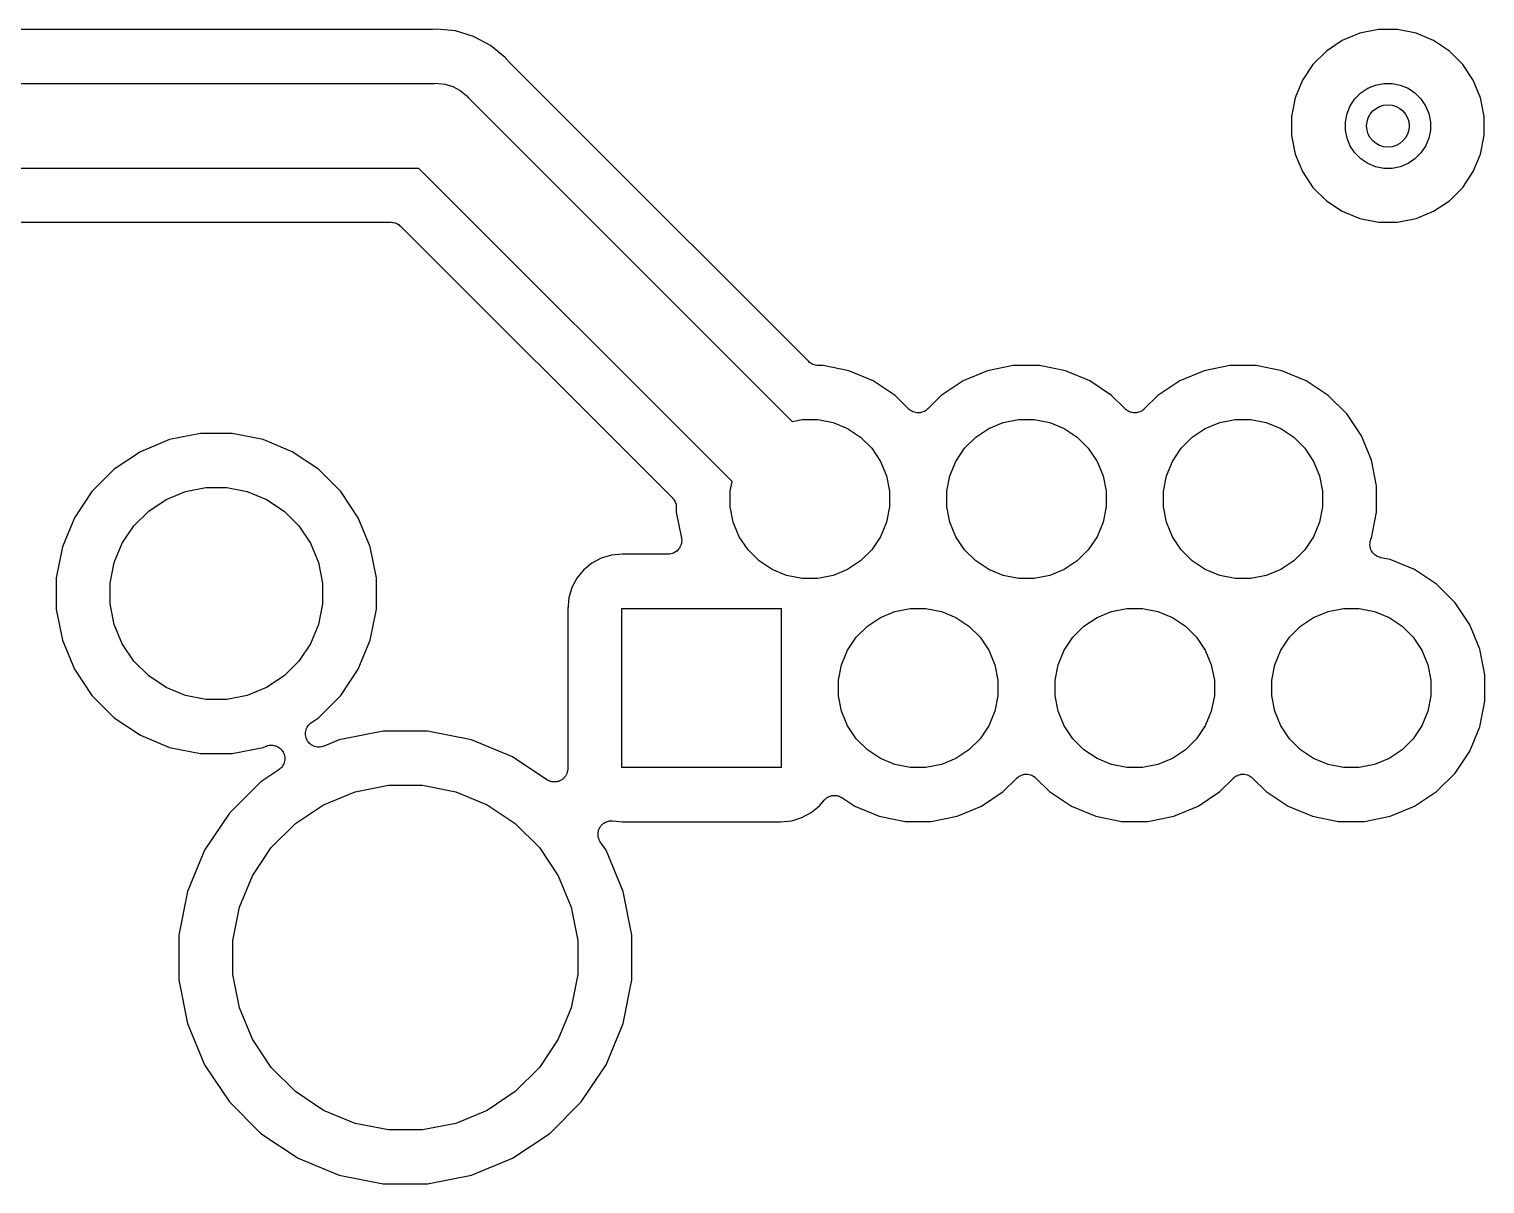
# Model space of a CAD drawing. Extents: x 1.72 to 9.76, y -6.3 to -1.2.
# Drawn here: x 3.452 to 3.992, y -4.339 to -3.911 of the extents above; entities that cross this region are included whole.
import ezdxf

# ---------------------------------------------------------------- set-up
doc = ezdxf.new("R2010")
doc.units = 0
doc.header["$MEASUREMENT"] = 0
doc.layers.add('BLACK', color=7, linetype='CONTINUOUS')

msp = doc.modelspace()

# ---------------------------------------------------------------- linework, layer by layer
at = {"layer": 'BLACK', "linetype": 'CONTINUOUS'}
for p, q in [((3.60124, -3.91105), (2.7985, -3.91105)), ((3.60144, -3.91103), (3.60124, -3.91105)), ((3.60166, -3.91103), (3.60144, -3.91103)), ((3.60173, -3.91103), (3.60166, -3.91103)), ((3.60324, -3.91088), (3.60173, -3.91103)), ((3.60475, -3.91103), (3.60324, -3.91088)), ((3.61024, -3.91157), (3.60475, -3.91103)), ((3.60475, -3.91103), (3.60475, -3.91103)), ((3.61698, -3.91361), (3.61024, -3.91157)), ((3.62319, -3.91693), (3.61698, -3.91361)), ((3.94557, -3.91243), (3.93907, -3.91512)), ((3.95248, -3.91105), (3.94557, -3.91243)), ((3.95952, -3.91105), (3.95248, -3.91105)), ((3.96643, -3.91243), (3.95952, -3.91105)), ((3.97293, -3.91512), (3.96643, -3.91243)), ((3.62864, -3.9214), (3.62319, -3.91693)), ((3.93321, -3.91903), (3.92823, -3.92401)), ((3.93907, -3.91512), (3.93321, -3.91903)), ((3.97879, -3.91903), (3.97293, -3.91512)), ((3.98377, -3.92401), (3.97879, -3.91903)), ((3.6296, -3.92257), (3.62864, -3.9214)), ((3.62975, -3.92272), (3.6296, -3.92257)), ((3.62988, -3.92289), (3.62975, -3.92272)), ((3.62993, -3.92294), (3.62988, -3.92289)), ((3.65331, -3.94632), (3.62993, -3.92294)), ((3.92823, -3.92401), (3.92432, -3.92987)), ((3.98768, -3.92987), (3.98377, -3.92401)), ((3.92432, -3.92987), (3.92163, -3.93637)), ((3.99037, -3.93637), (3.98768, -3.92987)), ((2.79727, -3.93105), (3.60246, -3.93105)), ((3.60246, -3.93105), (3.60324, -3.93098)), ((3.60324, -3.93098), (3.60401, -3.93105)), ((3.60401, -3.93105), (3.60401, -3.93105)), ((3.60401, -3.93105), (3.60632, -3.93128)), ((3.60632, -3.93128), (3.60929, -3.93218)), ((3.60929, -3.93218), (3.61203, -3.93364)), ((3.61203, -3.93364), (3.61443, -3.93561)), ((3.94377, -3.93676), (3.94596, -3.93457)), ((3.94596, -3.93457), (3.94854, -3.93284)), ((3.94854, -3.93284), (3.95141, -3.93166)), ((3.95141, -3.93166), (3.95445, -3.93105)), ((3.95445, -3.93105), (3.95755, -3.93105)), ((3.95755, -3.93105), (3.96059, -3.93166)), ((3.96059, -3.93166), (3.96346, -3.93284)), ((3.96346, -3.93284), (3.96604, -3.93457)), ((3.96604, -3.93457), (3.96823, -3.93676)), ((3.61443, -3.93561), (3.61492, -3.93621)), ((3.61492, -3.93621), (3.73512, -4.05642)), ((3.92163, -3.93637), (3.92025, -3.94328)), ((3.94086, -3.94221), (3.94204, -3.93934)), ((3.94204, -3.93934), (3.94377, -3.93676)), ((3.96823, -3.93676), (3.96996, -3.93934)), ((3.96996, -3.93934), (3.97114, -3.94221)), ((3.99175, -3.94328), (3.99037, -3.93637)), ((3.92025, -3.94328), (3.92025, -3.95032)), ((3.94025, -3.94525), (3.94086, -3.94221)), ((3.94025, -3.94835), (3.94025, -3.94525)), ((3.97114, -3.94221), (3.97175, -3.94525)), ((3.97175, -3.94525), (3.97175, -3.94835)), ((3.99175, -3.95032), (3.99175, -3.94328)), ((3.74122, -4.03423), (3.65331, -3.94632)), ((3.65331, -3.94632), (3.65331, -3.94632)), ((3.92025, -3.95032), (3.92163, -3.95723)), ((3.94086, -3.95139), (3.94025, -3.94835)), ((3.94204, -3.95426), (3.94086, -3.95139)), ((3.97114, -3.95139), (3.96996, -3.95426)), ((3.97175, -3.94835), (3.97114, -3.95139)), ((3.99037, -3.95723), (3.99175, -3.95032)), ((3.94377, -3.95684), (3.94204, -3.95426)), ((3.94596, -3.95903), (3.94377, -3.95684)), ((3.96823, -3.95684), (3.96604, -3.95903)), ((3.96996, -3.95426), (3.96823, -3.95684)), ((3.92163, -3.95723), (3.92432, -3.96373)), ((3.94854, -3.96076), (3.94596, -3.95903)), ((3.95141, -3.96194), (3.94854, -3.96076)), ((3.95445, -3.96255), (3.95141, -3.96194)), ((3.96059, -3.96194), (3.95755, -3.96255)), ((3.96346, -3.96076), (3.96059, -3.96194)), ((3.96604, -3.95903), (3.96346, -3.96076)), ((3.98768, -3.96373), (3.99037, -3.95723)), ((3.59671, -3.96255), (2.80302, -3.96255)), ((3.71285, -4.07869), (3.59671, -3.96255)), ((3.92432, -3.96373), (3.92823, -3.96959)), ((3.95755, -3.96255), (3.95445, -3.96255)), ((3.98377, -3.96959), (3.98768, -3.96373)), ((3.92823, -3.96959), (3.93321, -3.97457)), ((3.97879, -3.97457), (3.98377, -3.96959)), ((3.93321, -3.97457), (3.93907, -3.97848)), ((3.93907, -3.97848), (3.94557, -3.98117)), ((3.96643, -3.98117), (3.97293, -3.97848)), ((3.97293, -3.97848), (3.97879, -3.97457)), ((2.81338, -3.98255), (3.58636, -3.98255)), ((3.58636, -3.98255), (3.58637, -3.98255)), ((3.58637, -3.98255), (3.58638, -3.98255)), ((3.58638, -3.98255), (3.58638, -3.98255)), ((3.58638, -3.98255), (3.58643, -3.98255)), ((3.58643, -3.98255), (3.58689, -3.9826)), ((3.58689, -3.9826), (3.58735, -3.98265)), ((3.58735, -3.98265), (3.58737, -3.98265)), ((3.58737, -3.98265), (3.5874, -3.98266)), ((3.5874, -3.98266), (3.58784, -3.9828)), ((3.58784, -3.9828), (3.58828, -3.98293)), ((3.58828, -3.98293), (3.5883, -3.98294)), ((3.5883, -3.98294), (3.58833, -3.98295)), ((3.58833, -3.98295), (3.58873, -3.98318)), ((3.58873, -3.98318), (3.58914, -3.98339)), ((3.58914, -3.98339), (3.58916, -3.98341)), ((3.58916, -3.98341), (3.58918, -3.98342)), ((3.58918, -3.98342), (3.58954, -3.98372)), ((3.58954, -3.98372), (3.58989, -3.98401)), ((3.94557, -3.98117), (3.95248, -3.98255)), ((3.95248, -3.98255), (3.95952, -3.98255)), ((3.95952, -3.98255), (3.96643, -3.98117)), ((3.58989, -3.98401), (3.69067, -4.08478)), ((3.74158, -4.03452), (3.74122, -4.03423)), ((3.74193, -4.03482), (3.74158, -4.03452)), ((3.74195, -4.03483), (3.74193, -4.03482)), ((3.74197, -4.03485), (3.74195, -4.03483)), ((3.74238, -4.03507), (3.74197, -4.03485)), ((3.74279, -4.03529), (3.74238, -4.03507)), ((3.74281, -4.0353), (3.74279, -4.03529)), ((3.74283, -4.03531), (3.74281, -4.0353)), ((3.74327, -4.03544), (3.74283, -4.03531)), ((3.74372, -4.03558), (3.74327, -4.03544)), ((3.74374, -4.03559), (3.74372, -4.03558)), ((3.74377, -4.0356), (3.74374, -4.03559)), ((3.74422, -4.03564), (3.74377, -4.0356)), ((3.74469, -4.03569), (3.74422, -4.03564)), ((3.74474, -4.03569), (3.74469, -4.03569)), ((3.74476, -4.03569), (3.74474, -4.03569)), ((3.74474, -4.03569), (3.74474, -4.03569)), ((3.74474, -4.03569), (3.74474, -4.03569)), ((3.74654, -4.03569), (3.74476, -4.03569)), ((3.7561, -4.0376), (3.74654, -4.03569)), ((3.76512, -4.04133), (3.7561, -4.0376)), ((3.80753, -4.0376), (3.79851, -4.04133)), ((3.81709, -4.03569), (3.80753, -4.0376)), ((3.82685, -4.03569), (3.81709, -4.03569)), ((3.83642, -4.0376), (3.82685, -4.03569)), ((3.84543, -4.04133), (3.83642, -4.0376)), ((3.88784, -4.0376), (3.87883, -4.04133)), ((3.89741, -4.03569), (3.88784, -4.0376)), ((3.90717, -4.03569), (3.89741, -4.03569)), ((3.91673, -4.0376), (3.90717, -4.03569)), ((3.92575, -4.04133), (3.91673, -4.0376)), ((3.77323, -4.04675), (3.76512, -4.04133)), ((3.79851, -4.04133), (3.7904, -4.04675)), ((3.85354, -4.04675), (3.84543, -4.04133)), ((3.87883, -4.04133), (3.87072, -4.04675)), ((3.93386, -4.04675), (3.92575, -4.04133)), ((3.77828, -4.0518), (3.77323, -4.04675)), ((3.7904, -4.04675), (3.78535, -4.0518)), ((3.85859, -4.0518), (3.85354, -4.04675)), ((3.87072, -4.04675), (3.86567, -4.0518)), ((3.94076, -4.05365), (3.93386, -4.04675)), ((3.77864, -4.0521), (3.77828, -4.0518)), ((3.779, -4.0524), (3.77864, -4.0521)), ((3.77902, -4.05241), (3.779, -4.0524)), ((3.77903, -4.05242), (3.77902, -4.05241)), ((3.77945, -4.05264), (3.77903, -4.05242)), ((3.77986, -4.05287), (3.77945, -4.05264)), ((3.77988, -4.05287), (3.77986, -4.05287)), ((3.77989, -4.05288), (3.77988, -4.05287)), ((3.78034, -4.05302), (3.77989, -4.05288)), ((3.78079, -4.05316), (3.78034, -4.05302)), ((3.78081, -4.05316), (3.78079, -4.05316)), ((3.78083, -4.05317), (3.78081, -4.05316)), ((3.78129, -4.05321), (3.78083, -4.05317)), ((3.78176, -4.05326), (3.78129, -4.05321)), ((3.78178, -4.05326), (3.78176, -4.05326)), ((3.7818, -4.05327), (3.78178, -4.05326)), ((3.78226, -4.05322), (3.7818, -4.05327)), ((3.78273, -4.05318), (3.78226, -4.05322)), ((3.78275, -4.05317), (3.78273, -4.05318)), ((3.78277, -4.05317), (3.78275, -4.05317)), ((3.78322, -4.05304), (3.78277, -4.05317)), ((3.78367, -4.05291), (3.78322, -4.05304)), ((3.78369, -4.0529), (3.78367, -4.05291)), ((3.7837, -4.05289), (3.78369, -4.0529)), ((3.78412, -4.05268), (3.7837, -4.05289)), ((3.78454, -4.05246), (3.78412, -4.05268)), ((3.78455, -4.05245), (3.78454, -4.05246)), ((3.78457, -4.05244), (3.78455, -4.05245)), ((3.78493, -4.05215), (3.78457, -4.05244)), ((3.7853, -4.05185), (3.78493, -4.05215)), ((3.78533, -4.05183), (3.7853, -4.05185)), ((3.78535, -4.0518), (3.78533, -4.05182)), ((3.78533, -4.05182), (3.78533, -4.05183)), ((3.78533, -4.05183), (3.78533, -4.05183)), ((3.85896, -4.0521), (3.85859, -4.0518)), ((3.85932, -4.0524), (3.85896, -4.0521)), ((3.85933, -4.05241), (3.85932, -4.0524)), ((3.85935, -4.05242), (3.85933, -4.05241)), ((3.85976, -4.05264), (3.85935, -4.05242)), ((3.86018, -4.05287), (3.85976, -4.05264)), ((3.86019, -4.05287), (3.86018, -4.05287)), ((3.86021, -4.05288), (3.86019, -4.05287)), ((3.86066, -4.05302), (3.86021, -4.05288)), ((3.86111, -4.05316), (3.86066, -4.05302)), ((3.86112, -4.05316), (3.86111, -4.05316)), ((3.86114, -4.05317), (3.86112, -4.05316)), ((3.86161, -4.05321), (3.86114, -4.05317)), ((3.86208, -4.05326), (3.86161, -4.05321)), ((3.8621, -4.05326), (3.86208, -4.05326)), ((3.86211, -4.05327), (3.8621, -4.05326)), ((3.86258, -4.05322), (3.86211, -4.05327)), ((3.86305, -4.05318), (3.86258, -4.05322)), ((3.86307, -4.05317), (3.86305, -4.05318)), ((3.86308, -4.05317), (3.86307, -4.05317)), ((3.86353, -4.05304), (3.86308, -4.05317)), ((3.86399, -4.05291), (3.86353, -4.05304)), ((3.864, -4.0529), (3.86399, -4.05291)), ((3.86402, -4.05289), (3.864, -4.0529)), ((3.86443, -4.05268), (3.86402, -4.05289)), ((3.86485, -4.05246), (3.86443, -4.05268)), ((3.86487, -4.05245), (3.86485, -4.05246)), ((3.86488, -4.05244), (3.86487, -4.05245)), ((3.86525, -4.05215), (3.86488, -4.05244)), ((3.86562, -4.05185), (3.86525, -4.05215)), ((3.86564, -4.05183), (3.86562, -4.05185)), ((3.86567, -4.0518), (3.86564, -4.05182)), ((3.86564, -4.05182), (3.86564, -4.05183)), ((3.86564, -4.05183), (3.86564, -4.05183)), ((3.94618, -4.06176), (3.94076, -4.05365)), ((3.73512, -4.05642), (3.73875, -4.05569)), ((3.73875, -4.05569), (3.74457, -4.05569)), ((3.74457, -4.05569), (3.75027, -4.05683)), ((3.75027, -4.05683), (3.75564, -4.05905)), ((3.75564, -4.05905), (3.76048, -4.06229)), ((3.80315, -4.06229), (3.80799, -4.05905)), ((3.80799, -4.05905), (3.81336, -4.05683)), ((3.81336, -4.05683), (3.81906, -4.05569)), ((3.81906, -4.05569), (3.82488, -4.05569)), ((3.82488, -4.05569), (3.83059, -4.05683)), ((3.83059, -4.05683), (3.83596, -4.05905)), ((3.83596, -4.05905), (3.8408, -4.06229)), ((3.88346, -4.06229), (3.8883, -4.05905)), ((3.8883, -4.05905), (3.89367, -4.05683)), ((3.89367, -4.05683), (3.89938, -4.05569)), ((3.89938, -4.05569), (3.9052, -4.05569)), ((3.9052, -4.05569), (3.9109, -4.05683)), ((3.9109, -4.05683), (3.91627, -4.05905)), ((3.91627, -4.05905), (3.92111, -4.06229)), ((3.50426, -4.06317), (3.49346, -4.06765)), ((3.51573, -4.06089), (3.50426, -4.06317)), ((3.52743, -4.06089), (3.51573, -4.06089)), ((3.5389, -4.06317), (3.52743, -4.06089)), ((3.5497, -4.06765), (3.5389, -4.06317)), ((3.76048, -4.06229), (3.76459, -4.0664)), ((3.79904, -4.0664), (3.80315, -4.06229)), ((3.8408, -4.06229), (3.84491, -4.0664)), ((3.87935, -4.0664), (3.88346, -4.06229)), ((3.92111, -4.06229), (3.92522, -4.0664)), ((3.94991, -4.07077), (3.94618, -4.06176)), ((3.49346, -4.06765), (3.48373, -4.07414)), ((3.55942, -4.07414), (3.5497, -4.06765)), ((3.76459, -4.0664), (3.76782, -4.07123)), ((3.79581, -4.07123), (3.79904, -4.0664)), ((3.84491, -4.0664), (3.84814, -4.07123)), ((3.87612, -4.07123), (3.87935, -4.0664)), ((3.92522, -4.0664), (3.92845, -4.07123)), ((3.48373, -4.07414), (3.47546, -4.08241)), ((3.56769, -4.08241), (3.55942, -4.07414)), ((3.76782, -4.07123), (3.77005, -4.07661)), ((3.79358, -4.07661), (3.79581, -4.07123)), ((3.84814, -4.07123), (3.85037, -4.07661)), ((3.87389, -4.07661), (3.87612, -4.07123)), ((3.92845, -4.07123), (3.93068, -4.07661)), ((3.95181, -4.08034), (3.94991, -4.07077)), ((3.51009, -4.0824), (3.5177, -4.08089)), ((3.5177, -4.08089), (3.52546, -4.08089)), ((3.52546, -4.08089), (3.53306, -4.0824)), ((3.71213, -4.08231), (3.71285, -4.07869)), ((3.77005, -4.07661), (3.77119, -4.08231)), ((3.79244, -4.08231), (3.79358, -4.07661)), ((3.85037, -4.07661), (3.8515, -4.08231)), ((3.87276, -4.08231), (3.87389, -4.07661)), ((3.93068, -4.07661), (3.93181, -4.08231)), ((3.95181, -4.0901), (3.95181, -4.08034)), ((3.47546, -4.08241), (3.46897, -4.09214)), ((3.49648, -4.08968), (3.50293, -4.08537)), ((3.50293, -4.08537), (3.51009, -4.0824)), ((3.53306, -4.0824), (3.54023, -4.08537)), ((3.54023, -4.08537), (3.54668, -4.08968)), ((3.57419, -4.09214), (3.56769, -4.08241)), ((3.69067, -4.08478), (3.69068, -4.0848)), ((3.69068, -4.0848), (3.69068, -4.0848)), ((3.69068, -4.0848), (3.69068, -4.0848)), ((3.69068, -4.0848), (3.69071, -4.08483)), ((3.69071, -4.08483), (3.691, -4.0852)), ((3.691, -4.0852), (3.69129, -4.08555)), ((3.69129, -4.08555), (3.69131, -4.08558)), ((3.69131, -4.08558), (3.69132, -4.0856)), ((3.69132, -4.0856), (3.69154, -4.08601)), ((3.69154, -4.08601), (3.69175, -4.08641)), ((3.69175, -4.08641), (3.69176, -4.08644)), ((3.69176, -4.08644), (3.69177, -4.08646)), ((3.69177, -4.08646), (3.6919, -4.08691)), ((3.71213, -4.08813), (3.71213, -4.08231)), ((3.77119, -4.08231), (3.77119, -4.08813)), ((3.79244, -4.08813), (3.79244, -4.08231)), ((3.8515, -4.08231), (3.8515, -4.08813)), ((3.87276, -4.08813), (3.87276, -4.08231)), ((3.93181, -4.08231), (3.93181, -4.08813)), ((3.491, -4.09516), (3.49648, -4.08968)), ((3.54668, -4.08968), (3.55216, -4.09516)), ((3.6919, -4.08691), (3.69203, -4.08735)), ((3.69203, -4.08735), (3.69204, -4.08738)), ((3.69204, -4.08738), (3.69204, -4.0874)), ((3.69204, -4.0874), (3.69208, -4.08786)), ((3.69208, -4.08786), (3.69213, -4.08832)), ((3.69213, -4.08832), (3.69213, -4.0901)), ((3.69213, -4.0901), (3.69403, -4.09968)), ((3.71326, -4.09383), (3.71213, -4.08813)), ((3.77119, -4.08813), (3.77005, -4.09383)), ((3.79358, -4.09383), (3.79244, -4.08813)), ((3.8515, -4.08813), (3.85037, -4.09383)), ((3.87389, -4.09383), (3.87276, -4.08813)), ((3.93181, -4.08813), (3.93068, -4.09383)), ((3.94991, -4.09967), (3.95181, -4.0901)), ((3.46897, -4.09214), (3.46449, -4.10294)), ((3.48669, -4.10161), (3.491, -4.09516)), ((3.55216, -4.09516), (3.55647, -4.10161)), ((3.57867, -4.10294), (3.57419, -4.09214)), ((3.71549, -4.09921), (3.71326, -4.09383)), ((3.77005, -4.09383), (3.76782, -4.09921)), ((3.79581, -4.09921), (3.79358, -4.09383)), ((3.85037, -4.09383), (3.84814, -4.09921)), ((3.87612, -4.09921), (3.87389, -4.09383)), ((3.93068, -4.09383), (3.92845, -4.09921)), ((3.48372, -4.10878), (3.48669, -4.10161)), ((3.55647, -4.10161), (3.55944, -4.10878)), ((3.69373, -4.10262), (3.6935, -4.10303)), ((3.69374, -4.10259), (3.69373, -4.1026)), ((3.69373, -4.1026), (3.69373, -4.10262)), ((3.69388, -4.10214), (3.69374, -4.10259)), ((3.69402, -4.10169), (3.69388, -4.10214)), ((3.69403, -4.10166), (3.69402, -4.10167)), ((3.69402, -4.10167), (3.69402, -4.10169)), ((3.69403, -4.09968), (3.69404, -4.09971)), ((3.69408, -4.10119), (3.69403, -4.10166)), ((3.69404, -4.09971), (3.69404, -4.09971)), ((3.69404, -4.09971), (3.69404, -4.09972)), ((3.69404, -4.09972), (3.69405, -4.09974)), ((3.69405, -4.09974), (3.69409, -4.10022)), ((3.69413, -4.10072), (3.69408, -4.10119)), ((3.69409, -4.10022), (3.69413, -4.10069)), ((3.69413, -4.10069), (3.69413, -4.1007)), ((3.69413, -4.1007), (3.69413, -4.10072)), ((3.71872, -4.10404), (3.71549, -4.09921)), ((3.76782, -4.09921), (3.76459, -4.10404)), ((3.79904, -4.10404), (3.79581, -4.09921)), ((3.84814, -4.09921), (3.84491, -4.10404)), ((3.87935, -4.10404), (3.87612, -4.09921)), ((3.92845, -4.09921), (3.92522, -4.10404)), ((3.94933, -4.10203), (3.94938, -4.10156)), ((3.94933, -4.10204), (3.94933, -4.10203)), ((3.94933, -4.10206), (3.94933, -4.10204)), ((3.94937, -4.10253), (3.94933, -4.10206)), ((3.94942, -4.103), (3.94937, -4.10253)), ((3.94938, -4.10156), (3.94943, -4.10109)), ((3.94943, -4.10106), (3.94957, -4.10061)), ((3.94943, -4.10107), (3.94943, -4.10106)), ((3.94943, -4.10109), (3.94943, -4.10107)), ((3.94957, -4.10061), (3.94971, -4.10015)), ((3.94971, -4.10015), (3.94991, -4.09967)), ((3.46449, -4.10294), (3.46221, -4.11441)), ((3.58095, -4.11441), (3.57867, -4.10294)), ((3.66428, -4.10721), (3.66081, -4.10906)), ((3.66805, -4.10606), (3.66428, -4.10721)), ((3.67222, -4.10565), (3.66805, -4.10606)), ((3.68913, -4.10565), (3.67222, -4.10565)), ((3.6896, -4.10561), (3.68913, -4.10565)), ((3.69007, -4.10556), (3.6896, -4.10561)), ((3.69009, -4.10556), (3.69007, -4.10556)), ((3.6901, -4.10556), (3.69009, -4.10556)), ((3.69056, -4.10542), (3.6901, -4.10556)), ((3.69101, -4.10529), (3.69056, -4.10542)), ((3.69102, -4.10528), (3.69101, -4.10529)), ((3.69104, -4.10527), (3.69102, -4.10528)), ((3.69146, -4.10505), (3.69104, -4.10527)), ((3.69187, -4.10483), (3.69146, -4.10505)), ((3.69188, -4.10482), (3.69187, -4.10483)), ((3.6919, -4.10482), (3.69188, -4.10482)), ((3.69227, -4.10452), (3.6919, -4.10482)), ((3.69263, -4.10422), (3.69227, -4.10452)), ((3.69264, -4.10421), (3.69263, -4.10422)), ((3.69265, -4.1042), (3.69264, -4.10421)), ((3.69296, -4.10384), (3.69265, -4.1042)), ((3.69326, -4.10347), (3.69296, -4.10384)), ((3.69327, -4.10346), (3.69326, -4.10347)), ((3.69328, -4.10345), (3.69327, -4.10346)), ((3.6935, -4.10303), (3.69328, -4.10345)), ((3.72283, -4.10816), (3.71872, -4.10404)), ((3.76459, -4.10404), (3.76048, -4.10816)), ((3.80315, -4.10816), (3.79904, -4.10404)), ((3.84491, -4.10404), (3.8408, -4.10816)), ((3.88346, -4.10816), (3.87935, -4.10404)), ((3.92522, -4.10404), (3.92111, -4.10816)), ((3.94942, -4.10302), (3.94942, -4.103)), ((3.94942, -4.10303), (3.94942, -4.10302)), ((3.94956, -4.10348), (3.94942, -4.10303)), ((3.94969, -4.10394), (3.94956, -4.10348)), ((3.9497, -4.10395), (3.94969, -4.10394)), ((3.9497, -4.10397), (3.9497, -4.10395)), ((3.94993, -4.10439), (3.9497, -4.10397)), ((3.95014, -4.1048), (3.94993, -4.10439)), ((3.95015, -4.10481), (3.95014, -4.1048)), ((3.95016, -4.10483), (3.95015, -4.10481)), ((3.95046, -4.1052), (3.95016, -4.10483)), ((3.95075, -4.10556), (3.95046, -4.1052)), ((3.95077, -4.10557), (3.95075, -4.10556)), ((3.95078, -4.10559), (3.95077, -4.10557)), ((3.95114, -4.10589), (3.95078, -4.10559)), ((3.9515, -4.10619), (3.95114, -4.10589)), ((3.95151, -4.1062), (3.9515, -4.10619)), ((3.95153, -4.10621), (3.95151, -4.1062)), ((3.95194, -4.10643), (3.95153, -4.10621)), ((3.95236, -4.10666), (3.95194, -4.10643)), ((3.95237, -4.10667), (3.95236, -4.10666)), ((3.95238, -4.10667), (3.95237, -4.10667)), ((3.95283, -4.10681), (3.95238, -4.10667)), ((3.95329, -4.10696), (3.95283, -4.10681)), ((3.95331, -4.10696), (3.95329, -4.10696)), ((3.95332, -4.10696), (3.95331, -4.10696)), ((3.95335, -4.10697), (3.95332, -4.10696)), ((3.95332, -4.10696), (3.95332, -4.10696)), ((3.95689, -4.10768), (3.95335, -4.10697)), ((3.9659, -4.11141), (3.95689, -4.10768)), ((3.48221, -4.11638), (3.48372, -4.10878)), ((3.55944, -4.10878), (3.56095, -4.11638)), ((3.65776, -4.11156), (3.65526, -4.11461)), ((3.66081, -4.10906), (3.65776, -4.11156)), ((3.72767, -4.11139), (3.72283, -4.10816)), ((3.73304, -4.11361), (3.72767, -4.11139)), ((3.75564, -4.11139), (3.75027, -4.11361)), ((3.76048, -4.10816), (3.75564, -4.11139)), ((3.80799, -4.11139), (3.80315, -4.10816)), ((3.81336, -4.11361), (3.80799, -4.11139)), ((3.83596, -4.11139), (3.83059, -4.11361)), ((3.8408, -4.10816), (3.83596, -4.11139)), ((3.8883, -4.11139), (3.88346, -4.10816)), ((3.89367, -4.11361), (3.8883, -4.11139)), ((3.91627, -4.11139), (3.9109, -4.11361)), ((3.92111, -4.10816), (3.91627, -4.11139)), ((3.97402, -4.11683), (3.9659, -4.11141)), ((3.46221, -4.11441), (3.46221, -4.12611)), ((3.48221, -4.12414), (3.48221, -4.11638)), ((3.56095, -4.11638), (3.56095, -4.12414)), ((3.58095, -4.12611), (3.58095, -4.11441)), ((3.65341, -4.11808), (3.65226, -4.12185)), ((3.65526, -4.11461), (3.65341, -4.11808)), ((3.73875, -4.11475), (3.73304, -4.11361)), ((3.74457, -4.11475), (3.73875, -4.11475)), ((3.75027, -4.11361), (3.74457, -4.11475)), ((3.81906, -4.11475), (3.81336, -4.11361)), ((3.82488, -4.11475), (3.81906, -4.11475)), ((3.83059, -4.11361), (3.82488, -4.11475)), ((3.89938, -4.11475), (3.89367, -4.11361)), ((3.9052, -4.11475), (3.89938, -4.11475)), ((3.9109, -4.11361), (3.9052, -4.11475)), ((3.98092, -4.12373), (3.97402, -4.11683)), ((3.48372, -4.13174), (3.48221, -4.12414)), ((3.56095, -4.12414), (3.55944, -4.13174)), ((3.65226, -4.12185), (3.65185, -4.12602)), ((3.98634, -4.13184), (3.98092, -4.12373)), ((3.46221, -4.12611), (3.46449, -4.13758)), ((3.57867, -4.13758), (3.58095, -4.12611)), ((3.65185, -4.12602), (3.65185, -4.18458)), ((3.67197, -4.18483), (3.67197, -4.12577)), ((3.67197, -4.12577), (3.73103, -4.12577)), ((3.73103, -4.12577), (3.73103, -4.18483)), ((3.76299, -4.13236), (3.76783, -4.12913)), ((3.76783, -4.12913), (3.7732, -4.12691)), ((3.7732, -4.12691), (3.77891, -4.12577)), ((3.77891, -4.12577), (3.78472, -4.12577)), ((3.78472, -4.12577), (3.79043, -4.12691)), ((3.79043, -4.12691), (3.7958, -4.12913)), ((3.7958, -4.12913), (3.80064, -4.13236)), ((3.84331, -4.13236), (3.84814, -4.12913)), ((3.84814, -4.12913), (3.85352, -4.12691)), ((3.85352, -4.12691), (3.85922, -4.12577)), ((3.85922, -4.12577), (3.86504, -4.12577)), ((3.86504, -4.12577), (3.87074, -4.12691)), ((3.87074, -4.12691), (3.87612, -4.12913)), ((3.87612, -4.12913), (3.88095, -4.13236)), ((3.92362, -4.13236), (3.92846, -4.12913)), ((3.92846, -4.12913), (3.93383, -4.12691)), ((3.93383, -4.12691), (3.93954, -4.12577)), ((3.93954, -4.12577), (3.94535, -4.12577)), ((3.94535, -4.12577), (3.95106, -4.12691)), ((3.95106, -4.12691), (3.95643, -4.12913)), ((3.95643, -4.12913), (3.96127, -4.13236)), ((3.48669, -4.13891), (3.48372, -4.13174)), ((3.55944, -4.13174), (3.55647, -4.13891)), ((3.75888, -4.13648), (3.76299, -4.13236)), ((3.80064, -4.13236), (3.80475, -4.13648)), ((3.83919, -4.13648), (3.84331, -4.13236)), ((3.88095, -4.13236), (3.88507, -4.13648)), ((3.91951, -4.13648), (3.92362, -4.13236)), ((3.96127, -4.13236), (3.96538, -4.13648)), ((3.99007, -4.14085), (3.98634, -4.13184)), ((3.46449, -4.13758), (3.46897, -4.14838)), ((3.491, -4.14536), (3.48669, -4.13891)), ((3.55647, -4.13891), (3.55216, -4.14536)), ((3.57419, -4.14838), (3.57867, -4.13758)), ((3.75565, -4.14131), (3.75888, -4.13648)), ((3.80475, -4.13648), (3.80798, -4.14131)), ((3.83596, -4.14131), (3.83919, -4.13648)), ((3.88507, -4.13648), (3.8883, -4.14131)), ((3.91628, -4.14131), (3.91951, -4.13648)), ((3.96538, -4.13648), (3.96861, -4.14131)), ((3.49648, -4.15084), (3.491, -4.14536)), ((3.55216, -4.14536), (3.54668, -4.15084)), ((3.75342, -4.14669), (3.75565, -4.14131)), ((3.80798, -4.14131), (3.81021, -4.14669)), ((3.83374, -4.14669), (3.83596, -4.14131)), ((3.8883, -4.14131), (3.89052, -4.14669)), ((3.91405, -4.14669), (3.91628, -4.14131)), ((3.96861, -4.14131), (3.97084, -4.14669)), ((3.99197, -4.15042), (3.99007, -4.14085)), ((3.46897, -4.14838), (3.47546, -4.15811)), ((3.50293, -4.15515), (3.49648, -4.15084)), ((3.54668, -4.15084), (3.54023, -4.15515)), ((3.56769, -4.15811), (3.57419, -4.14838)), ((3.75229, -4.15239), (3.75342, -4.14669)), ((3.81021, -4.14669), (3.81134, -4.15239)), ((3.8326, -4.15239), (3.83374, -4.14669)), ((3.89052, -4.14669), (3.89166, -4.15239)), ((3.91292, -4.15239), (3.91405, -4.14669)), ((3.97084, -4.14669), (3.97197, -4.15239)), ((3.99197, -4.16018), (3.99197, -4.15042)), ((3.51009, -4.15812), (3.50293, -4.15515)), ((3.54023, -4.15515), (3.53306, -4.15812)), ((3.75229, -4.15821), (3.75229, -4.15239)), ((3.81134, -4.15239), (3.81134, -4.15821)), ((3.8326, -4.15821), (3.8326, -4.15239)), ((3.89166, -4.15239), (3.89166, -4.15821)), ((3.91292, -4.15821), (3.91292, -4.15239)), ((3.97197, -4.15239), (3.97197, -4.15821)), ((3.47546, -4.15811), (3.48373, -4.16638)), ((3.5177, -4.15963), (3.51009, -4.15812)), ((3.52546, -4.15963), (3.5177, -4.15963)), ((3.53306, -4.15812), (3.52546, -4.15963)), ((3.55942, -4.16638), (3.56769, -4.15811)), ((3.75342, -4.16391), (3.75229, -4.15821)), ((3.81134, -4.15821), (3.81021, -4.16391)), ((3.83374, -4.16391), (3.8326, -4.15821)), ((3.89166, -4.15821), (3.89052, -4.16391)), ((3.91405, -4.16391), (3.91292, -4.15821)), ((3.97197, -4.15821), (3.97084, -4.16391)), ((3.99007, -4.16975), (3.99197, -4.16018)), ((3.48373, -4.16638), (3.49346, -4.17287)), ((3.55683, -4.16811), (3.55942, -4.16638)), ((3.75565, -4.16929), (3.75342, -4.16391)), ((3.81021, -4.16391), (3.80798, -4.16929)), ((3.83596, -4.16929), (3.83374, -4.16391)), ((3.89052, -4.16391), (3.8883, -4.16929)), ((3.91628, -4.16929), (3.91405, -4.16391)), ((3.97084, -4.16391), (3.96861, -4.16929)), ((3.55461, -4.17224), (3.55465, -4.17178)), ((3.55461, -4.17225), (3.55461, -4.17224)), ((3.55461, -4.17224), (3.55461, -4.17224)), ((3.55465, -4.17274), (3.55461, -4.17225)), ((3.55465, -4.17178), (3.55471, -4.17128)), ((3.5547, -4.17321), (3.55465, -4.17274)), ((3.55471, -4.17127), (3.55485, -4.17081)), ((3.55471, -4.17128), (3.55471, -4.17127)), ((3.55471, -4.17127), (3.55471, -4.17127)), ((3.55485, -4.17081), (3.55499, -4.17034)), ((3.55499, -4.17034), (3.55525, -4.16987)), ((3.55499, -4.17034), (3.55499, -4.17034)), ((3.55499, -4.17034), (3.55499, -4.17034)), ((3.55525, -4.16987), (3.55545, -4.16948)), ((3.55545, -4.16948), (3.55545, -4.16948)), ((3.55545, -4.16948), (3.55546, -4.16948)), ((3.55546, -4.16948), (3.55577, -4.16909)), ((3.55577, -4.16909), (3.55607, -4.16873)), ((3.55607, -4.16873), (3.55608, -4.16873)), ((3.55608, -4.16873), (3.55646, -4.16842)), ((3.55608, -4.16873), (3.55608, -4.16873)), ((3.55646, -4.16842), (3.55683, -4.16811)), ((3.58339, -4.17132), (3.56716, -4.17455)), ((3.59993, -4.17132), (3.58339, -4.17132)), ((3.61615, -4.17455), (3.59993, -4.17132)), ((3.75888, -4.17412), (3.75565, -4.16929)), ((3.80798, -4.16929), (3.80475, -4.17412)), ((3.83919, -4.17412), (3.83596, -4.16929)), ((3.8883, -4.16929), (3.88507, -4.17412)), ((3.91951, -4.17412), (3.91628, -4.16929)), ((3.96861, -4.16929), (3.96538, -4.17412)), ((3.98634, -4.17876), (3.99007, -4.16975)), ((3.49346, -4.17287), (3.50426, -4.17735)), ((3.50426, -4.17735), (3.51573, -4.17963)), ((3.52743, -4.17963), (3.5389, -4.17735)), ((3.5389, -4.17735), (3.54006, -4.17687)), ((3.54006, -4.17687), (3.54012, -4.17684)), ((3.54012, -4.17684), (3.54012, -4.17684)), ((3.54012, -4.17684), (3.54012, -4.17684)), ((3.54012, -4.17684), (3.54013, -4.17684)), ((3.54013, -4.17684), (3.5406, -4.1767)), ((3.5406, -4.1767), (3.54106, -4.17657)), ((3.54106, -4.17657), (3.54154, -4.17653)), ((3.54106, -4.17657), (3.54106, -4.17657)), ((3.54106, -4.17657), (3.54106, -4.17657)), ((3.54154, -4.17653), (3.54203, -4.17649)), ((3.54203, -4.17649), (3.54203, -4.17649)), ((3.54203, -4.17649), (3.54204, -4.17649)), ((3.54204, -4.17649), (3.54249, -4.17654)), ((3.54249, -4.17654), (3.543, -4.17659)), ((3.543, -4.17659), (3.543, -4.17659)), ((3.543, -4.17659), (3.54301, -4.17659)), ((3.54301, -4.17659), (3.54343, -4.17673)), ((3.54343, -4.17673), (3.54393, -4.17689)), ((3.54393, -4.17689), (3.54393, -4.17689)), ((3.54393, -4.17689), (3.54394, -4.17689)), ((3.54394, -4.17689), (3.54434, -4.17711)), ((3.54434, -4.17711), (3.54479, -4.17735)), ((3.54479, -4.17735), (3.54479, -4.17735)), ((3.54479, -4.17735), (3.54479, -4.17736)), ((3.54479, -4.17736), (3.54516, -4.17766)), ((3.54516, -4.17766), (3.54554, -4.17798)), ((3.54554, -4.17798), (3.54554, -4.17798)), ((3.54554, -4.17798), (3.54554, -4.17798)), ((3.54554, -4.17798), (3.54582, -4.17832)), ((3.5547, -4.17322), (3.5547, -4.17321)), ((3.55483, -4.17367), (3.5547, -4.17322)), ((3.5547, -4.17322), (3.5547, -4.17322)), ((3.55497, -4.17415), (3.55483, -4.17367)), ((3.55498, -4.17415), (3.55497, -4.17415)), ((3.55497, -4.17415), (3.55497, -4.17415)), ((3.55521, -4.1746), (3.55498, -4.17415)), ((3.55543, -4.17501), (3.55521, -4.1746)), ((3.55543, -4.17502), (3.55543, -4.17501)), ((3.55574, -4.17541), (3.55543, -4.17502)), ((3.55543, -4.17502), (3.55543, -4.17502)), ((3.55604, -4.17577), (3.55574, -4.17541)), ((3.55604, -4.17578), (3.55604, -4.17577)), ((3.55604, -4.17577), (3.55604, -4.17577)), ((3.5564, -4.17607), (3.55604, -4.17578)), ((3.55679, -4.1764), (3.5564, -4.17607)), ((3.55721, -4.17663), (3.55679, -4.1764)), ((3.55679, -4.1764), (3.55679, -4.1764)), ((3.55679, -4.1764), (3.55679, -4.1764)), ((3.55764, -4.17687), (3.55721, -4.17663)), ((3.55765, -4.17687), (3.55764, -4.17687)), ((3.55813, -4.17702), (3.55765, -4.17687)), ((3.55765, -4.17687), (3.55765, -4.17687)), ((3.55858, -4.17716), (3.55813, -4.17702)), ((3.55908, -4.17722), (3.55858, -4.17716)), ((3.55858, -4.17716), (3.55858, -4.17716)), ((3.55858, -4.17716), (3.55858, -4.17716)), ((3.55954, -4.17727), (3.55908, -4.17722)), ((3.55955, -4.17727), (3.55954, -4.17727)), ((3.56003, -4.17723), (3.55955, -4.17727)), ((3.55955, -4.17727), (3.55955, -4.17727)), ((3.56052, -4.17719), (3.56003, -4.17723)), ((3.56097, -4.17706), (3.56052, -4.17718)), ((3.56052, -4.17718), (3.56052, -4.17718)), ((3.56052, -4.17718), (3.56052, -4.17719)), ((3.56145, -4.17691), (3.56097, -4.17706)), ((3.56146, -4.17691), (3.56145, -4.17691)), ((3.56152, -4.17689), (3.56146, -4.17691)), ((3.56146, -4.17691), (3.56146, -4.17691)), ((3.56146, -4.17691), (3.56146, -4.17691)), ((3.56716, -4.17455), (3.56152, -4.17689)), ((3.63144, -4.18088), (3.61615, -4.17455)), ((3.76299, -4.17824), (3.75888, -4.17412)), ((3.76783, -4.18147), (3.76299, -4.17824)), ((3.80064, -4.17824), (3.7958, -4.18147)), ((3.80475, -4.17412), (3.80064, -4.17824)), ((3.84331, -4.17824), (3.83919, -4.17412)), ((3.84814, -4.18147), (3.84331, -4.17824)), ((3.88095, -4.17824), (3.87612, -4.18147)), ((3.88507, -4.17412), (3.88095, -4.17824)), ((3.92362, -4.17824), (3.91951, -4.17412)), ((3.92846, -4.18147), (3.92362, -4.17824)), ((3.96127, -4.17824), (3.95643, -4.18147)), ((3.96538, -4.17412), (3.96127, -4.17824)), ((3.51573, -4.17963), (3.52743, -4.17963)), ((3.54582, -4.17832), (3.54615, -4.17874)), ((3.54615, -4.17874), (3.54615, -4.17874)), ((3.54615, -4.17874), (3.54615, -4.17874)), ((3.54615, -4.17874), (3.54636, -4.17913)), ((3.54636, -4.17913), (3.54661, -4.1796)), ((3.54659, -4.18342), (3.54636, -4.18383)), ((3.54674, -4.18293), (3.54659, -4.18341)), ((3.54659, -4.18341), (3.54659, -4.18341)), ((3.54659, -4.18341), (3.54659, -4.18342)), ((3.54661, -4.1796), (3.54661, -4.1796)), ((3.54661, -4.1796), (3.54661, -4.1796)), ((3.54661, -4.1796), (3.54673, -4.18004)), ((3.54673, -4.18004), (3.54688, -4.18054)), ((3.54687, -4.18248), (3.54674, -4.18293)), ((3.54688, -4.18248), (3.54687, -4.18248)), ((3.54687, -4.18248), (3.54687, -4.18248)), ((3.54688, -4.18054), (3.54688, -4.18054)), ((3.54688, -4.18054), (3.54688, -4.18054)), ((3.54688, -4.18054), (3.54693, -4.18099)), ((3.54693, -4.18195), (3.54688, -4.18248)), ((3.54693, -4.18099), (3.54697, -4.18151)), ((3.54697, -4.18151), (3.54693, -4.18195)), ((3.54697, -4.18151), (3.54697, -4.18151)), ((3.54697, -4.18151), (3.54697, -4.18151)), ((3.64411, -4.18935), (3.63144, -4.18088)), ((3.7732, -4.18369), (3.76783, -4.18147)), ((3.7958, -4.18147), (3.79043, -4.18369)), ((3.85352, -4.18369), (3.84814, -4.18147)), ((3.87612, -4.18147), (3.87074, -4.18369)), ((3.93383, -4.18369), (3.92846, -4.18147)), ((3.95643, -4.18147), (3.95106, -4.18369)), ((3.98092, -4.18687), (3.98634, -4.17876)), ((3.54475, -4.18564), (3.53813, -4.19007)), ((3.54515, -4.18532), (3.54475, -4.18564)), ((3.5455, -4.18503), (3.54515, -4.18532)), ((3.54551, -4.18503), (3.5455, -4.18503)), ((3.54581, -4.18465), (3.54551, -4.18502)), ((3.54551, -4.18502), (3.54551, -4.18503)), ((3.54612, -4.18427), (3.54581, -4.18465)), ((3.54613, -4.18427), (3.54612, -4.18427)), ((3.54636, -4.18383), (3.54613, -4.18427)), ((3.54613, -4.18427), (3.54613, -4.18427)), ((3.6502, -4.18891), (3.65002, -4.18909)), ((3.6504, -4.18875), (3.6502, -4.18891)), ((3.65055, -4.18857), (3.6504, -4.18875)), ((3.65072, -4.1884), (3.65055, -4.18857)), ((3.65086, -4.18819), (3.65072, -4.1884)), ((3.65103, -4.188), (3.65086, -4.18819)), ((3.65114, -4.18779), (3.65103, -4.188)), ((3.65127, -4.1876), (3.65114, -4.18779)), ((3.65137, -4.18737), (3.65127, -4.1876)), ((3.65149, -4.18714), (3.65137, -4.18737)), ((3.65156, -4.18692), (3.65149, -4.18714)), ((3.65165, -4.1867), (3.65156, -4.18692)), ((3.65171, -4.18645), (3.65165, -4.1867)), ((3.65178, -4.18621), (3.65171, -4.18645)), ((3.65181, -4.18598), (3.65178, -4.18621)), ((3.65186, -4.18575), (3.65181, -4.18598)), ((3.65185, -4.18458), (3.65186, -4.1847)), ((3.65186, -4.1847), (3.65187, -4.18477)), ((3.65189, -4.18524), (3.65186, -4.18549)), ((3.65186, -4.18549), (3.65186, -4.18575)), ((3.65187, -4.18477), (3.65187, -4.18501)), ((3.65187, -4.18501), (3.65189, -4.18524)), ((3.73103, -4.18483), (3.67197, -4.18483)), ((3.77891, -4.18483), (3.7732, -4.18369)), ((3.78472, -4.18483), (3.77891, -4.18483)), ((3.79043, -4.18369), (3.78472, -4.18483)), ((3.81339, -4.19377), (3.81844, -4.18872)), ((3.81844, -4.18872), (3.81846, -4.1887)), ((3.81846, -4.1887), (3.81849, -4.18867)), ((3.81846, -4.1887), (3.81846, -4.1887)), ((3.81846, -4.1887), (3.81846, -4.1887)), ((3.81849, -4.18867), (3.81886, -4.18838)), ((3.81886, -4.18838), (3.81922, -4.18808)), ((3.81922, -4.18808), (3.81924, -4.18807)), ((3.81924, -4.18807), (3.81925, -4.18806)), ((3.81925, -4.18806), (3.81967, -4.18785)), ((3.81967, -4.18785), (3.82008, -4.18763)), ((3.82008, -4.18763), (3.8201, -4.18762)), ((3.8201, -4.18762), (3.82012, -4.18761)), ((3.82012, -4.18761), (3.82057, -4.18748)), ((3.82057, -4.18748), (3.82102, -4.18735)), ((3.82102, -4.18735), (3.82104, -4.18735)), ((3.82104, -4.18735), (3.82105, -4.18734)), ((3.82105, -4.18734), (3.82152, -4.1873)), ((3.82152, -4.1873), (3.82199, -4.18726)), ((3.82199, -4.18726), (3.82201, -4.18726)), ((3.82201, -4.18726), (3.82202, -4.18726)), ((3.82202, -4.18726), (3.82249, -4.18731)), ((3.82249, -4.18731), (3.82296, -4.18735)), ((3.82296, -4.18735), (3.82298, -4.18736)), ((3.82298, -4.18736), (3.82299, -4.18736)), ((3.82299, -4.18736), (3.82344, -4.1875)), ((3.82344, -4.1875), (3.82389, -4.18764)), ((3.82389, -4.18764), (3.82391, -4.18765)), ((3.82391, -4.18765), (3.82393, -4.18765)), ((3.82393, -4.18765), (3.82434, -4.18788)), ((3.82434, -4.18788), (3.82475, -4.1881)), ((3.82475, -4.1881), (3.82477, -4.18811)), ((3.82477, -4.18811), (3.82478, -4.18812)), ((3.82478, -4.18812), (3.82514, -4.18842)), ((3.82514, -4.18842), (3.82551, -4.18872)), ((3.82551, -4.18872), (3.83056, -4.19377)), ((3.85922, -4.18483), (3.85352, -4.18369)), ((3.86504, -4.18483), (3.85922, -4.18483)), ((3.87074, -4.18369), (3.86504, -4.18483)), ((3.8937, -4.19377), (3.89875, -4.18872)), ((3.89875, -4.18872), (3.89878, -4.1887)), ((3.89878, -4.1887), (3.8988, -4.18867)), ((3.89878, -4.1887), (3.89878, -4.1887)), ((3.89878, -4.1887), (3.89878, -4.1887)), ((3.8988, -4.18867), (3.89917, -4.18838)), ((3.89917, -4.18838), (3.89953, -4.18808)), ((3.89953, -4.18808), (3.89955, -4.18807)), ((3.89955, -4.18807), (3.89956, -4.18806)), ((3.89956, -4.18806), (3.89998, -4.18785)), ((3.89998, -4.18785), (3.9004, -4.18763)), ((3.9004, -4.18763), (3.90041, -4.18762)), ((3.90041, -4.18762), (3.90043, -4.18761)), ((3.90043, -4.18761), (3.90088, -4.18748)), ((3.90088, -4.18748), (3.90133, -4.18735)), ((3.90133, -4.18735), (3.90135, -4.18735)), ((3.90135, -4.18735), (3.90137, -4.18734)), ((3.90137, -4.18734), (3.90184, -4.1873)), ((3.90184, -4.1873), (3.9023, -4.18726)), ((3.9023, -4.18726), (3.90232, -4.18726)), ((3.90232, -4.18726), (3.90234, -4.18726)), ((3.90234, -4.18726), (3.90281, -4.18731)), ((3.90281, -4.18731), (3.90328, -4.18735)), ((3.90328, -4.18735), (3.90329, -4.18736)), ((3.90329, -4.18736), (3.90331, -4.18736)), ((3.90331, -4.18736), (3.90376, -4.1875)), ((3.90376, -4.1875), (3.90421, -4.18764)), ((3.90421, -4.18764), (3.90422, -4.18765)), ((3.90422, -4.18765), (3.90424, -4.18765)), ((3.90424, -4.18765), (3.90465, -4.18788)), ((3.90465, -4.18788), (3.90507, -4.1881)), ((3.90507, -4.1881), (3.90508, -4.18811)), ((3.90508, -4.18811), (3.9051, -4.18812)), ((3.9051, -4.18812), (3.90545, -4.18842)), ((3.90545, -4.18842), (3.90582, -4.18872)), ((3.90582, -4.18872), (3.91087, -4.19377)), ((3.93954, -4.18483), (3.93383, -4.18369)), ((3.94535, -4.18483), (3.93954, -4.18483)), ((3.95106, -4.18369), (3.94535, -4.18483)), ((3.97402, -4.19377), (3.98092, -4.18687)), ((3.53813, -4.19007), (3.52643, -4.20177)), ((3.56135, -4.1986), (3.573, -4.19378)), ((3.573, -4.19378), (3.58536, -4.19132)), ((3.58536, -4.19132), (3.59796, -4.19132)), ((3.59796, -4.19132), (3.61032, -4.19378)), ((3.61032, -4.19378), (3.62196, -4.1986)), ((3.64432, -4.18946), (3.64411, -4.18935)), ((3.64451, -4.18959), (3.64432, -4.18946)), ((3.64475, -4.18969), (3.64451, -4.18959)), ((3.64497, -4.18981), (3.64475, -4.18969)), ((3.64519, -4.18988), (3.64497, -4.18981)), ((3.64541, -4.18997), (3.64519, -4.18988)), ((3.64566, -4.19002), (3.64541, -4.18997)), ((3.6459, -4.19009), (3.64566, -4.19002)), ((3.64614, -4.19012), (3.6459, -4.19009)), ((3.64637, -4.19017), (3.64614, -4.19012)), ((3.64662, -4.19017), (3.64637, -4.19017)), ((3.64687, -4.19019), (3.64662, -4.19017)), ((3.64711, -4.19017), (3.64687, -4.19019)), ((3.64734, -4.19017), (3.64711, -4.19017)), ((3.64759, -4.19012), (3.64734, -4.19017)), ((3.64785, -4.1901), (3.64759, -4.19012)), ((3.64807, -4.19003), (3.64785, -4.1901)), ((3.6483, -4.18999), (3.64807, -4.19003)), ((3.64854, -4.18989), (3.6483, -4.18999)), ((3.64878, -4.18982), (3.64854, -4.18989)), ((3.64899, -4.18971), (3.64878, -4.18982)), ((3.64921, -4.18962), (3.64899, -4.18971)), ((3.64942, -4.18948), (3.64921, -4.18962)), ((3.64964, -4.18936), (3.64942, -4.18948)), ((3.64983, -4.18922), (3.64964, -4.18936)), ((3.65002, -4.18909), (3.64983, -4.18922)), ((3.80527, -4.19919), (3.81339, -4.19377)), ((3.83056, -4.19377), (3.83867, -4.19919)), ((3.88559, -4.19919), (3.8937, -4.19377)), ((3.91087, -4.19377), (3.91898, -4.19919)), ((3.9659, -4.19919), (3.97402, -4.19377)), ((3.55087, -4.20561), (3.56135, -4.1986)), ((3.62196, -4.1986), (3.63244, -4.20561)), ((3.74219, -4.20154), (3.74524, -4.19904)), ((3.74524, -4.19904), (3.74693, -4.19698)), ((3.74693, -4.19698), (3.74697, -4.19693)), ((3.74697, -4.19693), (3.74713, -4.19677)), ((3.74713, -4.19677), (3.74728, -4.19659)), ((3.74728, -4.19659), (3.74748, -4.19643)), ((3.74748, -4.19643), (3.74767, -4.19625)), ((3.74767, -4.19625), (3.74786, -4.19612)), ((3.74786, -4.19612), (3.74804, -4.19598)), ((3.74804, -4.19598), (3.74827, -4.19586)), ((3.74827, -4.19586), (3.74849, -4.19571)), ((3.74849, -4.19571), (3.7487, -4.19563)), ((3.7487, -4.19563), (3.7489, -4.19552)), ((3.7489, -4.19552), (3.74915, -4.19545)), ((3.74915, -4.19545), (3.7494, -4.19535)), ((3.7494, -4.19535), (3.74962, -4.19531)), ((3.74962, -4.19531), (3.74983, -4.19524)), ((3.74983, -4.19524), (3.7501, -4.19522)), ((3.7501, -4.19522), (3.75035, -4.19517)), ((3.75035, -4.19517), (3.75058, -4.19517)), ((3.75058, -4.19517), (3.75081, -4.19515)), ((3.75081, -4.19515), (3.75107, -4.19518)), ((3.75107, -4.19518), (3.75133, -4.19518)), ((3.75133, -4.19518), (3.75155, -4.19523)), ((3.75155, -4.19523), (3.75178, -4.19525)), ((3.75178, -4.19525), (3.75203, -4.19533)), ((3.75203, -4.19533), (3.75229, -4.19538)), ((3.75229, -4.19538), (3.75249, -4.19547)), ((3.75249, -4.19547), (3.75271, -4.19553)), ((3.75271, -4.19553), (3.75294, -4.19566)), ((3.75294, -4.19566), (3.75318, -4.19576)), ((3.75318, -4.19576), (3.75337, -4.19589)), ((3.75337, -4.19589), (3.75357, -4.19599)), ((3.75357, -4.19599), (3.75835, -4.19919)), ((3.75835, -4.19919), (3.76737, -4.20292)), ((3.79626, -4.20292), (3.80527, -4.19919)), ((3.83867, -4.19919), (3.84768, -4.20292)), ((3.87658, -4.20292), (3.88559, -4.19919)), ((3.91898, -4.19919), (3.928, -4.20292)), ((3.95689, -4.20292), (3.9659, -4.19919)), ((3.52643, -4.20177), (3.51724, -4.21552)), ((3.66557, -4.20528), (3.66577, -4.20515)), ((3.66577, -4.20515), (3.666, -4.20506)), ((3.666, -4.20506), (3.66623, -4.20494)), ((3.66623, -4.20494), (3.66645, -4.20487)), ((3.66645, -4.20487), (3.66667, -4.20478)), ((3.66667, -4.20478), (3.66692, -4.20473)), ((3.66692, -4.20473), (3.66716, -4.20466)), ((3.66716, -4.20466), (3.6674, -4.20464)), ((3.6674, -4.20464), (3.66763, -4.20459)), ((3.66763, -4.20459), (3.66788, -4.20459)), ((3.66788, -4.20459), (3.66813, -4.20457)), ((3.66813, -4.20457), (3.66837, -4.20459)), ((3.66837, -4.20459), (3.6686, -4.20459)), ((3.6686, -4.20459), (3.67222, -4.20495)), ((3.67222, -4.20495), (3.73078, -4.20495)), ((3.73078, -4.20495), (3.73495, -4.20454)), ((3.73495, -4.20454), (3.73872, -4.20339)), ((3.73872, -4.20339), (3.74219, -4.20154)), ((3.76737, -4.20292), (3.77694, -4.20483)), ((3.77694, -4.20483), (3.78669, -4.20483)), ((3.78669, -4.20483), (3.79626, -4.20292)), ((3.84768, -4.20292), (3.85725, -4.20483)), ((3.85725, -4.20483), (3.86701, -4.20483)), ((3.86701, -4.20483), (3.87658, -4.20292)), ((3.928, -4.20292), (3.93757, -4.20483)), ((3.93757, -4.20483), (3.94732, -4.20483)), ((3.94732, -4.20483), (3.95689, -4.20292)), ((3.54196, -4.21452), (3.55087, -4.20561)), ((3.63244, -4.20561), (3.64135, -4.21452)), ((3.66311, -4.20951), (3.66314, -4.20928)), ((3.66313, -4.20976), (3.66311, -4.20951)), ((3.66313, -4.21002), (3.66313, -4.20976)), ((3.66318, -4.21025), (3.66313, -4.21002)), ((3.66314, -4.20904), (3.66319, -4.20879)), ((3.66314, -4.20928), (3.66314, -4.20904)), ((3.6632, -4.21048), (3.66318, -4.21025)), ((3.66319, -4.20879), (3.66322, -4.20854)), ((3.66327, -4.21073), (3.6632, -4.21048)), ((3.66322, -4.20854), (3.66329, -4.20832)), ((3.66329, -4.20832), (3.66334, -4.20809)), ((3.66334, -4.20809), (3.66343, -4.20785)), ((3.66343, -4.20785), (3.66351, -4.20761)), ((3.66351, -4.20761), (3.66362, -4.2074)), ((3.66362, -4.2074), (3.66371, -4.20719)), ((3.66371, -4.20719), (3.66386, -4.20698)), ((3.66386, -4.20698), (3.66398, -4.20675)), ((3.66398, -4.20675), (3.66413, -4.20657)), ((3.66413, -4.20657), (3.66426, -4.20638)), ((3.66426, -4.20638), (3.66444, -4.2062)), ((3.66444, -4.2062), (3.6646, -4.20601)), ((3.6646, -4.20601), (3.66479, -4.20586)), ((3.66479, -4.20586), (3.66495, -4.20569)), ((3.66495, -4.20569), (3.66516, -4.20555)), ((3.66516, -4.20555), (3.66536, -4.20539)), ((3.66536, -4.20539), (3.66557, -4.20528)), ((3.51724, -4.21552), (3.51091, -4.23081)), ((3.53496, -4.225), (3.54196, -4.21452)), ((3.64135, -4.21452), (3.64835, -4.225)), ((3.66331, -4.21098), (3.66327, -4.21073)), ((3.6634, -4.2112), (3.66331, -4.21098)), ((3.66347, -4.21142), (3.6634, -4.2112)), ((3.66358, -4.21165), (3.66347, -4.21142)), ((3.66368, -4.21188), (3.66358, -4.21165)), ((3.66381, -4.21208), (3.66368, -4.21188)), ((3.66392, -4.21229), (3.66381, -4.21208)), ((3.66395, -4.21235), (3.66392, -4.21229)), ((3.66608, -4.21552), (3.66395, -4.21235)), ((3.67241, -4.23081), (3.66608, -4.21552)), ((3.53014, -4.23664), (3.53496, -4.225)), ((3.64835, -4.225), (3.65318, -4.23664)), ((3.51091, -4.23081), (3.50768, -4.24703)), ((3.67563, -4.24703), (3.67241, -4.23081)), ((3.52768, -4.249), (3.53014, -4.23664)), ((3.65318, -4.23664), (3.65563, -4.249)), ((3.50768, -4.24703), (3.50768, -4.26357)), ((3.67563, -4.26357), (3.67563, -4.24703)), ((3.52768, -4.2616), (3.52768, -4.249)), ((3.65563, -4.249), (3.65563, -4.2616)), ((3.50768, -4.26357), (3.51091, -4.2798)), ((3.53014, -4.27396), (3.52768, -4.2616)), ((3.65563, -4.2616), (3.65318, -4.27396)), ((3.67241, -4.2798), (3.67563, -4.26357)), ((3.53496, -4.2856), (3.53014, -4.27396)), ((3.65318, -4.27396), (3.64835, -4.2856)), ((3.51091, -4.2798), (3.51724, -4.29508)), ((3.66608, -4.29508), (3.67241, -4.2798)), ((3.54196, -4.29608), (3.53496, -4.2856)), ((3.64835, -4.2856), (3.64135, -4.29608)), ((3.51724, -4.29508), (3.52643, -4.30883)), ((3.55087, -4.30499), (3.54196, -4.29608)), ((3.64135, -4.29608), (3.63244, -4.30499)), ((3.65689, -4.30883), (3.66608, -4.29508)), ((3.56135, -4.312), (3.55087, -4.30499)), ((3.63244, -4.30499), (3.62196, -4.312)), ((3.52643, -4.30883), (3.53813, -4.32053)), ((3.573, -4.31682), (3.56135, -4.312)), ((3.62196, -4.312), (3.61032, -4.31682)), ((3.64519, -4.32053), (3.65689, -4.30883)), ((3.58536, -4.31928), (3.573, -4.31682)), ((3.61032, -4.31682), (3.59796, -4.31928)), ((3.53813, -4.32053), (3.55188, -4.32972)), ((3.59796, -4.31928), (3.58536, -4.31928)), ((3.63144, -4.32972), (3.64519, -4.32053)), ((3.55188, -4.32972), (3.56716, -4.33605)), ((3.61615, -4.33605), (3.63144, -4.32972)), ((3.56716, -4.33605), (3.58339, -4.33928)), ((3.58339, -4.33928), (3.59993, -4.33928)), ((3.59993, -4.33928), (3.61615, -4.33605))]:
    msp.add_line(p, q, dxfattribs=at)
at = {"layer": 'BLACK'}
msp.add_circle((3.956, -3.9468), 0.00787, dxfattribs=at)

doc.saveas('drawing.dxf')
